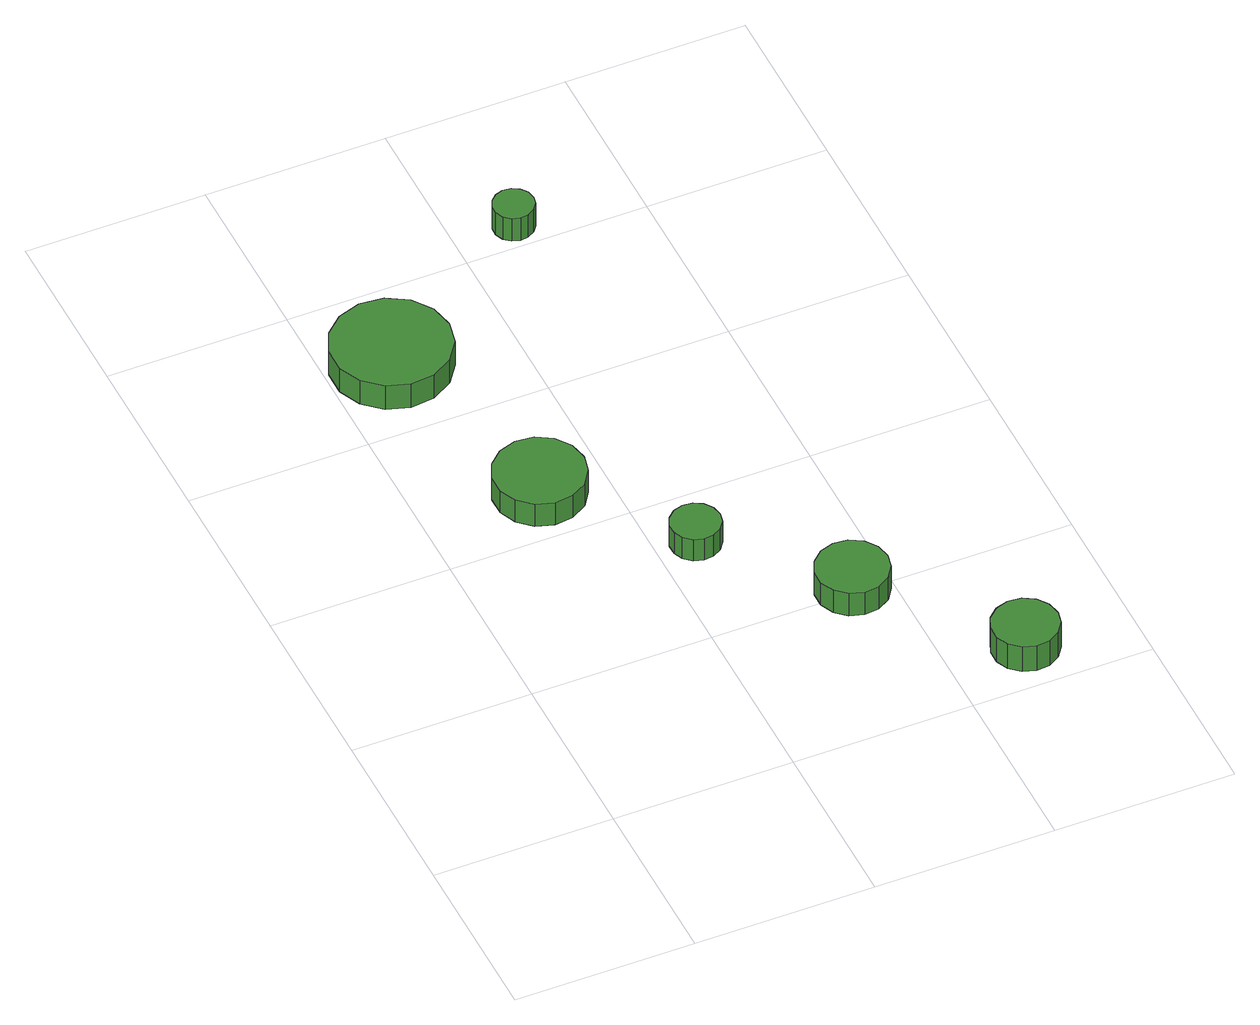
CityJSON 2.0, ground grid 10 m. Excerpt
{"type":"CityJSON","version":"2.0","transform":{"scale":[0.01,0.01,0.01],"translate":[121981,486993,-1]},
"CityObjects":{
"tree1":{"type":"SolitaryVegetationObject","attributes":{"function":"something"},"geometry":[{"type":"MultiSurface","lod":"1","boundaries":[[[0,1,2,3,4,5,6,7,8,9,10,11,12,13,14]],[[15,16,17,18,19,20,21,22,23,24,25,26,27,28,29]],[[0,29,28,1]],[[1,28,27,2]],[[2,27,26,3]],[[3,26,25,4]],[[4,25,24,5]],[[5,24,23,6]],[[6,23,22,7]],[[7,22,21,8]],[[8,21,20,9]],[[9,20,19,10]],[[10,19,18,11]],[[11,18,17,12]],[[12,17,16,13]],[[13,16,15,14]],[[14,15,29,0]]]}]},
"tree2":{"type":"SolitaryVegetationObject","attributes":{"function":"something"},"geometry":[{"type":"MultiSurface","lod":"1","boundaries":[[[30,31,32,33,34,35,36,37,38,39,40,41,42,43,44]],[[45,46,47,48,49,50,51,52,53,54,55,56,57,58,59]],[[30,59,58,31]],[[31,58,57,32]],[[32,57,56,33]],[[33,56,55,34]],[[34,55,54,35]],[[35,54,53,36]],[[36,53,52,37]],[[37,52,51,38]],[[38,51,50,39]],[[39,50,49,40]],[[40,49,48,41]],[[41,48,47,42]],[[42,47,46,43]],[[43,46,45,44]],[[44,45,59,30]]]}]},
"tree3":{"type":"SolitaryVegetationObject","attributes":{"function":"something"},"geometry":[{"type":"MultiSurface","lod":"1","boundaries":[[[60,61,62,63,64,65,66,67,68,69,70,71,72,73,74]],[[75,76,77,78,79,80,81,82,83,84,85,86,87,88,89]],[[60,89,88,61]],[[61,88,87,62]],[[62,87,86,63]],[[63,86,85,64]],[[64,85,84,65]],[[65,84,83,66]],[[66,83,82,67]],[[67,82,81,68]],[[68,81,80,69]],[[69,80,79,70]],[[70,79,78,71]],[[71,78,77,72]],[[72,77,76,73]],[[73,76,75,74]],[[74,75,89,60]]]}]},
"tree4":{"type":"SolitaryVegetationObject","attributes":{"function":"something"},"geometry":[{"type":"MultiSurface","lod":"1","boundaries":[[[90,91,92,93,94,95,96,97,98,99,100,101,102,103,104]],[[105,106,107,108,109,110,111,112,113,114,115,116,117,118,119]],[[90,119,118,91]],[[91,118,117,92]],[[92,117,116,93]],[[93,116,115,94]],[[94,115,114,95]],[[95,114,113,96]],[[96,113,112,97]],[[97,112,111,98]],[[98,111,110,99]],[[99,110,109,100]],[[100,109,108,101]],[[101,108,107,102]],[[102,107,106,103]],[[103,106,105,104]],[[104,105,119,90]]]}]},
"tree5":{"type":"SolitaryVegetationObject","attributes":{"function":"something"},"geometry":[{"type":"MultiSurface","lod":"1","boundaries":[[[120,121,122,123,124,125,126,127,128,129,130,131,132,133,134]],[[135,136,137,138,139,140,141,142,143,144,145,146,147,148,149]],[[120,149,148,121]],[[121,148,147,122]],[[122,147,146,123]],[[123,146,145,124]],[[124,145,144,125]],[[125,144,143,126]],[[126,143,142,127]],[[127,142,141,128]],[[128,141,140,129]],[[129,140,139,130]],[[130,139,138,131]],[[131,138,137,132]],[[132,137,136,133]],[[133,136,135,134]],[[134,135,149,120]]]}]},
"tree6":{"type":"SolitaryVegetationObject","attributes":{"function":"something"},"geometry":[{"type":"MultiSurface","lod":"1","boundaries":[[[150,151,152,153,154,155,156,157,158,159,160,161,162,163,164]],[[165,166,167,168,169,170,171,172,173,174,175,176,177,178,179]],[[150,179,178,151]],[[151,178,177,152]],[[152,177,176,153]],[[153,176,175,154]],[[154,175,174,155]],[[155,174,173,156]],[[156,173,172,157]],[[157,172,171,158]],[[158,171,170,159]],[[159,170,169,160]],[[160,169,168,161]],[[161,168,167,162]],[[162,167,166,163]],[[163,166,165,164]],[[164,165,179,150]]]}]}
},
"vertices":[
[890,2318,243],[868,2419,243],[808,2502,243],[719,2554,243],[616,2565,243],[518,2533,243],[442,2464,243],[400,2370,243],[400,2267,243],[442,2173,243],[518,2104,243],[616,2072,243],[719,2083,243],[808,2134,243],[868,2218,243],[868,2218,89],[808,2134,89],[719,2083,89],[616,2072,89],[518,2104,89],[442,2173,89],[400,2267,89],[400,2370,89],[442,2464,89],[518,2533,89],[616,2565,89],[719,2554,89],[808,2502,89],[868,2419,89],[890,2318,89],
[667,3478,249],[639,3609,249],[560,3718,249],[443,3785,249],[310,3799,249],[182,3757,249],[82,3668,249],[27,3545,249],[27,3410,249],[82,3288,249],[182,3198,249],[310,3156,249],[443,3170,249],[560,3237,249],[639,3346,249],[639,3346,85],[560,3237,85],[443,3170,85],[310,3156,85],[182,3198,85],[82,3288,85],[27,3410,85],[27,3545,85],[82,3668,85],[182,3757,85],[310,3799,85],[443,3785,85],[560,3718,85],[639,3609,85],[667,3478,85],
[1346,1658,239],[1334,1713,239],[1301,1759,239],[1252,1787,239],[1196,1793,239],[1142,1776,239],[1100,1738,239],[1077,1686,239],[1077,1630,239],[1100,1578,239],[1142,1541,239],[1196,1523,239],[1252,1529,239],[1301,1557,239],[1334,1603,239],[1334,1603,92],[1301,1557,92],[1252,1529,92],[1196,1523,92],[1142,1541,92],[1100,1578,92],[1077,1630,92],[1077,1686,92],[1100,1738,92],[1142,1776,92],[1196,1793,92],[1252,1787,92],[1301,1759,92],[1334,1713,92],[1346,1658,92],
[1989,1020,249],[1972,1100,249],[1923,1167,249],[1852,1208,249],[1771,1216,249],[1693,1191,249],[1632,1136,249],[1598,1061,249],[1598,979,249],[1632,904,249],[1693,849,249],[1771,824,249],[1852,832,249],[1923,873,249],[1972,940,249],[1972,940,93],[1923,873,93],[1852,832,93],[1771,824,93],[1693,849,93],[1632,904,93],[1598,979,93],[1598,1061,93],[1632,1136,93],[1693,1191,93],[1771,1216,93],[1852,1208,93],[1923,1167,93],[1972,1100,93],[1989,1020,93],
[2594,270,266],[2578,344,266],[2534,405,266],[2469,442,266],[2394,450,266],[2323,427,266],[2267,377,266],[2236,308,266],[2236,233,266],[2267,164,266],[2323,114,266],[2394,91,266],[2469,99,266],[2534,136,266],[2578,197,266],[2578,197,94],[2534,136,94],[2469,99,94],[2394,91,94],[2323,114,94],[2267,164,94],[2236,233,94],[2236,308,94],[2267,377,94],[2323,427,94],[2394,450,94],[2469,442,94],[2534,405,94],[2578,344,94],[2594,270,94],
[1440,4150,241],[1431,4195,241],[1403,4233,241],[1363,4256,241],[1317,4261,241],[1273,4246,241],[1238,4215,241],[1220,4173,241],[1220,4127,241],[1238,4084,241],[1273,4053,241],[1317,4039,241],[1363,4044,241],[1403,4067,241],[1431,4104,241],[1431,4104,84],[1403,4067,84],[1363,4044,84],[1317,4039,84],[1273,4053,84],[1238,4084,84],[1220,4127,84],[1220,4173,84],[1238,4215,84],[1273,4246,84],[1317,4261,84],[1363,4256,84],[1403,4233,84],[1431,4195,84],[1440,4150,84]
]}
